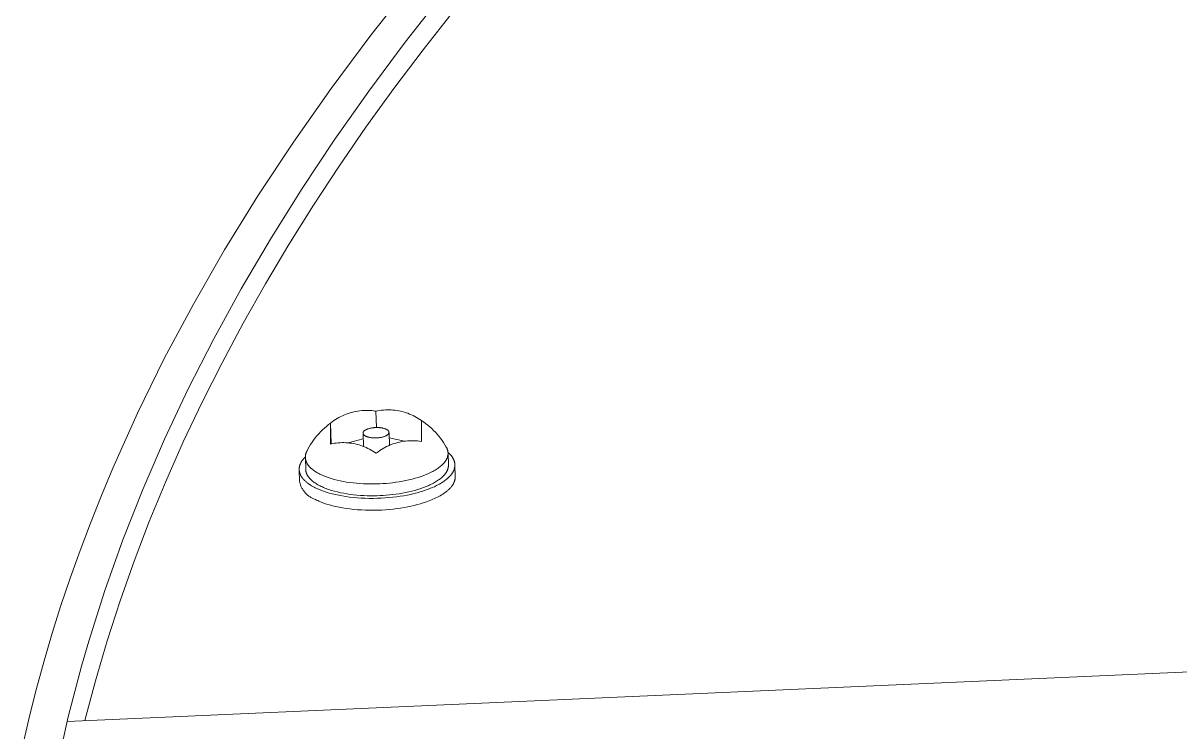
# Model space of a CAD drawing. Header units: millimetres. Extents: x 492 to 7139, y 278 to 5201.
# Drawn here: x 5929.8 to 6014, y 2879.7 to 2931.3 of the extents above; entities that cross this region are included whole.
import ezdxf

# ---------------------------------------------------------------- set-up
doc = ezdxf.new("R2010")
doc.units = ezdxf.units.MM
doc.layers.add('ZANO_R', color=7, linetype='Continuous', lineweight=0)

msp = doc.modelspace()

# ---------------------------------------------------------------- linework, layer by layer
at = {"layer": 'ZANO_R'}
for p, q in [((5955.083, 2930.401), (5958.129, 2934.256)), ((5957.584, 2929.887), (5960.363, 2933.427)), ((5961.085, 2932.15), (5958.883, 2929.343)), ((5952.189, 2926.523), (5955.083, 2930.401)), ((5954.933, 2926.329), (5957.584, 2929.887)), ((5958.883, 2929.343), (5956.763, 2926.526)), ((5949.448, 2922.625), (5952.189, 2926.523)), ((5956.763, 2926.526), (5954.725, 2923.699)), ((5952.412, 2922.754), (5954.933, 2926.329)), ((5954.725, 2923.699), (5952.769, 2920.863)), ((5946.861, 2918.708), (5949.448, 2922.625)), ((5950.022, 2919.162), (5952.412, 2922.754)), ((5952.769, 2920.863), (5950.897, 2918.018)), ((5947.764, 2915.555), (5950.022, 2919.162)), ((5944.431, 2914.774), (5946.861, 2918.708)), ((5950.897, 2918.018), (5949.108, 2915.164)), ((5945.639, 2911.935), (5947.764, 2915.555)), ((5942.159, 2910.823), (5944.431, 2914.774)), ((5949.108, 2915.164), (5947.403, 2912.304)), ((5947.403, 2912.304), (5945.782, 2909.436)), ((5943.647, 2908.302), (5945.639, 2911.935)), ((5940.045, 2906.859), (5942.159, 2910.823)), ((5945.782, 2909.436), (5944.246, 2906.562)), ((5941.791, 2904.657), (5943.647, 2908.302)), ((5938.091, 2902.881), (5940.045, 2906.859)), ((5944.246, 2906.562), (5942.795, 2903.683)), ((5940.07, 2901.003), (5941.791, 2904.657)), ((5942.795, 2903.683), (5941.429, 2900.798)), ((5953.561, 2902.91), (5953.701, 2902.949)), ((5953.701, 2902.949), (5953.843, 2902.984)), ((5953.843, 2902.984), (5953.986, 2903.014)), ((5953.986, 2903.014), (5954.13, 2903.039)), ((5954.13, 2903.039), (5954.274, 2903.059)), ((5954.274, 2903.059), (5954.42, 2903.074)), ((5954.42, 2903.074), (5954.565, 2903.084)), ((5954.565, 2903.084), (5954.711, 2903.089)), ((5954.711, 2903.089), (5954.857, 2903.089)), ((5954.857, 2903.089), (5955.003, 2903.084)), ((5955.003, 2903.084), (5955.148, 2903.074)), ((5955.148, 2903.074), (5955.293, 2903.06)), ((5955.293, 2903.06), (5955.37, 2903.047)), ((5955.37, 2903.047), (5955.445, 2903.032)), ((5955.445, 2903.032), (5955.582, 2903.06)), ((5955.481, 2901.846), (5955.445, 2903.032)), ((5955.582, 2903.06), (5955.719, 2903.084)), ((5955.719, 2903.084), (5955.857, 2903.103)), ((5955.857, 2903.103), (5955.995, 2903.117)), ((5955.995, 2903.117), (5956.134, 2903.126)), ((5956.134, 2903.126), (5956.273, 2903.131)), ((5956.273, 2903.131), (5956.412, 2903.132)), ((5956.412, 2903.132), (5956.551, 2903.127)), ((5956.551, 2903.127), (5956.69, 2903.118)), ((5956.69, 2903.118), (5956.828, 2903.104)), ((5956.828, 2903.104), (5956.966, 2903.086)), ((5956.966, 2903.086), (5957.103, 2903.063)), ((5957.103, 2903.063), (5957.24, 2903.035)), ((5957.24, 2903.035), (5957.375, 2903.003)), ((5957.375, 2903.003), (5957.509, 2902.966)), ((5957.509, 2902.966), (5957.642, 2902.925)), ((5936.298, 2898.892), (5938.091, 2902.881)), ((5951.989, 2902.056), (5952.144, 2902.175)), ((5952.144, 2902.175), (5952.261, 2902.263)), ((5952.152, 2900.646), (5952.144, 2902.175)), ((5952.19, 2900.656), (5952.145, 2902.17)), ((5952.261, 2902.263), (5952.38, 2902.348)), ((5952.38, 2902.348), (5952.502, 2902.428)), ((5952.502, 2902.428), (5952.626, 2902.503)), ((5952.626, 2902.503), (5952.754, 2902.575)), ((5952.754, 2902.575), (5952.883, 2902.642)), ((5952.883, 2902.642), (5953.015, 2902.705)), ((5953.015, 2902.705), (5953.149, 2902.763)), ((5953.149, 2902.763), (5953.284, 2902.817)), ((5953.284, 2902.817), (5953.422, 2902.866)), ((5953.422, 2902.866), (5953.561, 2902.91)), ((5957.642, 2902.925), (5957.774, 2902.879)), ((5957.774, 2902.879), (5957.903, 2902.829)), ((5957.903, 2902.829), (5958.031, 2902.774)), ((5958.031, 2902.774), (5958.157, 2902.716)), ((5958.157, 2902.716), (5958.282, 2902.653)), ((5958.282, 2902.653), (5958.403, 2902.585)), ((5958.403, 2902.585), (5958.523, 2902.514)), ((5958.523, 2902.514), (5958.64, 2902.439)), ((5958.64, 2902.439), (5958.755, 2902.36)), ((5958.755, 2902.36), (5958.912, 2902.252)), ((5958.755, 2902.36), (5958.764, 2900.831)), ((5958.912, 2902.252), (5959.067, 2902.139)), ((5959.067, 2902.139), (5959.217, 2902.02)), ((5951.154, 2901.241), (5951.282, 2901.388)), ((5951.282, 2901.388), (5951.414, 2901.531)), ((5951.414, 2901.531), (5951.551, 2901.67)), ((5951.551, 2901.67), (5951.693, 2901.803)), ((5951.693, 2901.803), (5951.839, 2901.932)), ((5951.839, 2901.932), (5951.989, 2902.056)), ((5954.51, 2901.446), (5954.511, 2901.451)), ((5954.51, 2901.442), (5954.51, 2901.446)), ((5954.51, 2901.438), (5954.51, 2901.442)), ((5954.511, 2901.434), (5954.51, 2901.438)), ((5954.511, 2901.459), (5954.512, 2901.464)), ((5954.511, 2901.455), (5954.511, 2901.459)), ((5954.511, 2901.451), (5954.511, 2901.455)), ((5954.511, 2901.43), (5954.511, 2901.434)), ((5954.511, 2901.425), (5954.511, 2901.43)), ((5954.54, 2900.457), (5954.511, 2901.425)), ((5954.512, 2901.421), (5954.511, 2901.425)), ((5954.512, 2901.464), (5954.513, 2901.468)), ((5954.512, 2901.417), (5954.512, 2901.421)), ((5954.513, 2901.413), (5954.512, 2901.417)), ((5954.513, 2901.468), (5954.514, 2901.472)), ((5954.514, 2901.409), (5954.513, 2901.413)), ((5954.514, 2901.472), (5954.515, 2901.477)), ((5954.515, 2901.404), (5954.514, 2901.409)), ((5954.515, 2901.477), (5954.516, 2901.481)), ((5954.516, 2901.4), (5954.515, 2901.404)), ((5954.516, 2901.481), (5954.517, 2901.486)), ((5954.517, 2901.396), (5954.516, 2901.4)), ((5954.517, 2901.486), (5954.518, 2901.49)), ((5954.519, 2901.392), (5954.517, 2901.396)), ((5954.518, 2901.49), (5954.52, 2901.495)), ((5954.52, 2901.387), (5954.519, 2901.392)), ((5954.52, 2901.495), (5954.521, 2901.499)), ((5954.522, 2901.383), (5954.52, 2901.387)), ((5954.521, 2901.499), (5954.523, 2901.504)), ((5954.523, 2901.379), (5954.522, 2901.383)), ((5954.523, 2901.504), (5954.525, 2901.508)), ((5954.525, 2901.375), (5954.523, 2901.379)), ((5954.525, 2901.508), (5954.527, 2901.513)), ((5954.527, 2901.37), (5954.525, 2901.375)), ((5954.527, 2901.513), (5954.529, 2901.517)), ((5954.53, 2901.366), (5954.527, 2901.37)), ((5954.529, 2901.517), (5954.532, 2901.522)), ((5954.532, 2901.362), (5954.53, 2901.366)), ((5954.532, 2901.522), (5954.534, 2901.526)), ((5954.534, 2901.357), (5954.532, 2901.362)), ((5954.534, 2901.526), (5954.537, 2901.531)), ((5954.537, 2901.353), (5954.534, 2901.357)), ((5954.537, 2901.531), (5954.539, 2901.535)), ((5954.539, 2901.349), (5954.537, 2901.353)), ((5954.539, 2901.535), (5954.542, 2901.54)), ((5954.542, 2901.345), (5954.539, 2901.349)), ((5954.542, 2901.54), (5954.545, 2901.544)), ((5954.545, 2901.34), (5954.542, 2901.345)), ((5954.545, 2901.544), (5954.549, 2901.549)), ((5954.548, 2901.336), (5954.545, 2901.34)), ((5954.552, 2901.332), (5954.548, 2901.336)), ((5954.549, 2901.549), (5954.552, 2901.553)), ((5954.552, 2901.553), (5954.555, 2901.558)), ((5954.555, 2901.327), (5954.552, 2901.332)), ((5954.555, 2901.558), (5954.559, 2901.562)), ((5954.559, 2901.323), (5954.555, 2901.327)), ((5954.559, 2901.562), (5954.563, 2901.567)), ((5954.562, 2901.319), (5954.559, 2901.323)), ((5954.566, 2901.315), (5954.562, 2901.319)), ((5954.563, 2901.567), (5954.567, 2901.572)), ((5954.57, 2901.31), (5954.566, 2901.315)), ((5954.567, 2901.572), (5954.571, 2901.576)), ((5954.574, 2901.306), (5954.57, 2901.31)), ((5954.571, 2901.576), (5954.575, 2901.581)), ((5954.579, 2901.302), (5954.574, 2901.306)), ((5954.575, 2901.581), (5954.579, 2901.585)), ((5954.579, 2901.585), (5954.588, 2901.594)), ((5954.583, 2901.298), (5954.579, 2901.302)), ((5954.592, 2901.289), (5954.583, 2901.298)), ((5954.588, 2901.594), (5954.598, 2901.603)), ((5954.602, 2901.281), (5954.592, 2901.289)), ((5954.598, 2901.603), (5954.609, 2901.612)), ((5954.612, 2901.273), (5954.602, 2901.281)), ((5954.609, 2901.612), (5954.62, 2901.621)), ((5954.623, 2901.265), (5954.612, 2901.273)), ((5954.62, 2901.621), (5954.631, 2901.63)), ((5954.635, 2901.257), (5954.623, 2901.265)), ((5954.631, 2901.63), (5954.643, 2901.638)), ((5954.647, 2901.249), (5954.635, 2901.257)), ((5954.643, 2901.638), (5954.656, 2901.647)), ((5954.66, 2901.241), (5954.647, 2901.249)), ((5954.656, 2901.647), (5954.669, 2901.656)), ((5954.669, 2901.656), (5954.683, 2901.664)), ((5954.683, 2901.664), (5954.697, 2901.672)), ((5954.697, 2901.672), (5954.712, 2901.68)), ((5954.712, 2901.68), (5954.727, 2901.688)), ((5954.727, 2901.688), (5954.743, 2901.696)), ((5954.743, 2901.696), (5954.759, 2901.704)), ((5954.759, 2901.704), (5954.776, 2901.712)), ((5954.776, 2901.712), (5954.793, 2901.719)), ((5954.793, 2901.719), (5954.829, 2901.733)), ((5954.829, 2901.733), (5954.866, 2901.747)), ((5954.866, 2901.747), (5954.905, 2901.76)), ((5954.905, 2901.76), (5954.945, 2901.772)), ((5954.945, 2901.772), (5954.986, 2901.783)), ((5954.986, 2901.783), (5955.028, 2901.793)), ((5955.028, 2901.793), (5955.07, 2901.802)), ((5955.07, 2901.802), (5955.113, 2901.811)), ((5955.113, 2901.811), (5955.157, 2901.818)), ((5955.157, 2901.818), (5955.2, 2901.824)), ((5955.2, 2901.824), (5955.244, 2901.83)), ((5955.244, 2901.83), (5955.287, 2901.835)), ((5955.287, 2901.835), (5955.33, 2901.839)), ((5955.33, 2901.839), (5955.373, 2901.842)), ((5955.373, 2901.842), (5955.415, 2901.844)), ((5955.415, 2901.844), (5955.457, 2901.845)), ((5955.457, 2901.845), (5955.5, 2901.846)), ((5955.5, 2901.846), (5955.543, 2901.846)), ((5955.543, 2901.846), (5955.587, 2901.845)), ((5955.587, 2901.845), (5955.631, 2901.844)), ((5955.631, 2901.844), (5955.676, 2901.841)), ((5955.676, 2901.841), (5955.72, 2901.837)), ((5955.72, 2901.837), (5955.765, 2901.833)), ((5955.765, 2901.833), (5955.809, 2901.827)), ((5955.809, 2901.827), (5955.853, 2901.821)), ((5955.853, 2901.821), (5955.895, 2901.814)), ((5955.895, 2901.814), (5955.938, 2901.805)), ((5955.938, 2901.805), (5955.979, 2901.796)), ((5955.979, 2901.796), (5956.018, 2901.786)), ((5956.018, 2901.786), (5956.057, 2901.775)), ((5956.057, 2901.775), (5956.094, 2901.763)), ((5956.094, 2901.763), (5956.111, 2901.757)), ((5956.111, 2901.757), (5956.129, 2901.75)), ((5956.129, 2901.75), (5956.146, 2901.744)), ((5956.146, 2901.744), (5956.162, 2901.737)), ((5956.162, 2901.737), (5956.178, 2901.73)), ((5956.182, 2901.245), (5956.167, 2901.238)), ((5956.178, 2901.73), (5956.193, 2901.723)), ((5956.198, 2901.253), (5956.182, 2901.245)), ((5956.193, 2901.723), (5956.208, 2901.716)), ((5956.213, 2901.262), (5956.198, 2901.253)), ((5956.208, 2901.716), (5956.223, 2901.708)), ((5956.227, 2901.27), (5956.213, 2901.262)), ((5956.223, 2901.708), (5956.236, 2901.701)), ((5956.241, 2901.278), (5956.227, 2901.27)), ((5956.236, 2901.701), (5956.25, 2901.693)), ((5956.254, 2901.287), (5956.241, 2901.278)), ((5956.25, 2901.693), (5956.262, 2901.685)), ((5956.266, 2901.295), (5956.254, 2901.287)), ((5956.262, 2901.685), (5956.274, 2901.677)), ((5956.279, 2901.304), (5956.266, 2901.295)), ((5956.274, 2901.677), (5956.286, 2901.669)), ((5956.29, 2901.313), (5956.279, 2901.304)), ((5956.286, 2901.669), (5956.297, 2901.661)), ((5956.301, 2901.322), (5956.29, 2901.313)), ((5956.297, 2901.661), (5956.307, 2901.653)), ((5956.311, 2901.331), (5956.301, 2901.322)), ((5956.307, 2901.653), (5956.317, 2901.644)), ((5956.321, 2901.34), (5956.311, 2901.331)), ((5956.317, 2901.644), (5956.327, 2901.636)), ((5956.33, 2901.349), (5956.321, 2901.34)), ((5956.327, 2901.636), (5956.331, 2901.632)), ((5956.335, 2901.353), (5956.33, 2901.349)), ((5956.331, 2901.632), (5956.335, 2901.628)), ((5956.335, 2901.628), (5956.339, 2901.623)), ((5956.339, 2901.358), (5956.335, 2901.353)), ((5956.339, 2901.623), (5956.343, 2901.619)), ((5956.343, 2901.362), (5956.339, 2901.358)), ((5956.343, 2901.619), (5956.347, 2901.615)), ((5956.347, 2901.367), (5956.343, 2901.362)), ((5956.347, 2901.615), (5956.351, 2901.611)), ((5956.351, 2901.371), (5956.347, 2901.367)), ((5956.351, 2901.611), (5956.354, 2901.606)), ((5956.354, 2901.376), (5956.351, 2901.371)), ((5956.354, 2901.606), (5956.358, 2901.602)), ((5956.358, 2901.381), (5956.354, 2901.376)), ((5956.358, 2901.602), (5956.361, 2901.598)), ((5956.361, 2901.385), (5956.358, 2901.381)), ((5956.361, 2901.598), (5956.364, 2901.594)), ((5956.364, 2901.39), (5956.361, 2901.385)), ((5956.364, 2901.594), (5956.367, 2901.589)), ((5956.367, 2901.394), (5956.364, 2901.39)), ((5956.367, 2901.589), (5956.37, 2901.585)), ((5956.37, 2901.399), (5956.367, 2901.394)), ((5956.37, 2901.585), (5956.373, 2901.581)), ((5956.373, 2901.403), (5956.37, 2901.399)), ((5956.373, 2901.581), (5956.375, 2901.577)), ((5956.376, 2901.408), (5956.373, 2901.403)), ((5956.375, 2901.577), (5956.378, 2901.572)), ((5956.378, 2901.412), (5956.376, 2901.408)), ((5956.378, 2901.572), (5956.38, 2901.568)), ((5956.38, 2901.417), (5956.378, 2901.412)), ((5956.38, 2901.568), (5956.382, 2901.564)), ((5956.383, 2901.421), (5956.38, 2901.417)), ((5956.382, 2901.564), (5956.384, 2901.559)), ((5956.385, 2901.426), (5956.383, 2901.421)), ((5956.384, 2901.559), (5956.386, 2901.555)), ((5956.386, 2901.43), (5956.385, 2901.426)), ((5956.386, 2901.555), (5956.388, 2901.551)), ((5956.388, 2901.435), (5956.386, 2901.43)), ((5956.388, 2901.551), (5956.389, 2901.547)), ((5956.39, 2901.439), (5956.388, 2901.435)), ((5956.389, 2901.547), (5956.391, 2901.542)), ((5956.391, 2901.444), (5956.39, 2901.439)), ((5956.391, 2901.542), (5956.392, 2901.538)), ((5956.393, 2901.448), (5956.391, 2901.444)), ((5956.392, 2901.538), (5956.393, 2901.534)), ((5956.393, 2901.534), (5956.395, 2901.53)), ((5956.394, 2901.453), (5956.393, 2901.448)), ((5956.395, 2901.457), (5956.394, 2901.453)), ((5956.395, 2901.53), (5956.396, 2901.525)), ((5956.396, 2901.461), (5956.395, 2901.457)), ((5956.396, 2901.525), (5956.396, 2901.521)), ((5956.396, 2901.521), (5956.397, 2901.517)), ((5956.397, 2901.466), (5956.396, 2901.461)), ((5956.397, 2901.517), (5956.398, 2901.513)), ((5956.398, 2901.47), (5956.397, 2901.466)), ((5956.398, 2901.513), (5956.398, 2901.509)), ((5956.398, 2901.509), (5956.399, 2901.504)), ((5956.399, 2901.479), (5956.398, 2901.475)), ((5956.398, 2901.475), (5956.398, 2901.47)), ((5956.399, 2901.504), (5956.399, 2901.5)), ((5956.399, 2901.5), (5956.399, 2901.496)), ((5956.399, 2901.496), (5956.399, 2901.492)), ((5956.399, 2901.492), (5956.399, 2901.487)), ((5956.399, 2901.487), (5956.399, 2901.483)), ((5956.399, 2901.483), (5956.399, 2901.479)), ((5956.4, 2901.475), (5956.428, 2900.536)), ((5959.217, 2902.02), (5959.363, 2901.897)), ((5959.363, 2901.897), (5959.505, 2901.769)), ((5959.505, 2901.769), (5959.643, 2901.636)), ((5959.643, 2901.636), (5959.776, 2901.499)), ((5959.776, 2901.499), (5959.904, 2901.357)), ((5959.904, 2901.357), (5960.028, 2901.211)), ((5938.486, 2897.34), (5940.07, 2901.003)), ((5941.429, 2900.798), (5940.148, 2897.909)), ((5950.5, 2900.273), (5950.595, 2900.444)), ((5950.595, 2900.444), (5950.696, 2900.61)), ((5950.696, 2900.61), (5950.803, 2900.774)), ((5950.803, 2900.774), (5950.914, 2900.933)), ((5950.914, 2900.933), (5951.032, 2901.089)), ((5951.032, 2901.089), (5951.154, 2901.241)), ((5952.288, 2900.674), (5952.152, 2900.646)), ((5952.426, 2900.697), (5952.288, 2900.674)), ((5952.563, 2900.716), (5952.426, 2900.697)), ((5952.702, 2900.731), (5952.563, 2900.716)), ((5952.841, 2900.74), (5952.702, 2900.731)), ((5952.98, 2900.745), (5952.841, 2900.74)), ((5953.119, 2900.745), (5952.98, 2900.745)), ((5953.258, 2900.741), (5953.119, 2900.745)), ((5953.397, 2900.732), (5953.258, 2900.741)), ((5953.535, 2900.718), (5953.397, 2900.732)), ((5953.438, 2900.735), (5954.523, 2901.017)), ((5953.673, 2900.699), (5953.535, 2900.718)), ((5953.811, 2900.676), (5953.673, 2900.699)), ((5953.947, 2900.649), (5953.811, 2900.676)), ((5954.082, 2900.616), (5953.947, 2900.649)), ((5954.217, 2900.58), (5954.082, 2900.616)), ((5954.349, 2900.538), (5954.217, 2900.58)), ((5954.481, 2900.492), (5954.349, 2900.538)), ((5954.611, 2900.442), (5954.481, 2900.492)), ((5954.739, 2900.388), (5954.611, 2900.442)), ((5954.673, 2901.233), (5954.66, 2901.241)), ((5954.687, 2901.226), (5954.673, 2901.233)), ((5954.701, 2901.218), (5954.687, 2901.226)), ((5954.716, 2901.211), (5954.701, 2901.218)), ((5954.732, 2901.204), (5954.716, 2901.211)), ((5954.747, 2901.197), (5954.732, 2901.204)), ((5954.764, 2901.19), (5954.747, 2901.197)), ((5954.781, 2901.184), (5954.764, 2901.19)), ((5954.798, 2901.177), (5954.781, 2901.184)), ((5954.816, 2901.171), (5954.798, 2901.177)), ((5954.853, 2901.159), (5954.816, 2901.171)), ((5954.891, 2901.148), (5954.853, 2901.159)), ((5954.931, 2901.138), (5954.891, 2901.148)), ((5954.972, 2901.129), (5954.931, 2901.138)), ((5955.014, 2901.12), (5954.972, 2901.129)), ((5955.057, 2901.113), (5955.014, 2901.12)), ((5955.101, 2901.107), (5955.057, 2901.113)), ((5955.145, 2901.101), (5955.101, 2901.107)), ((5955.189, 2901.097), (5955.145, 2901.101)), ((5955.234, 2901.093), (5955.189, 2901.097)), ((5955.278, 2901.09), (5955.234, 2901.093)), ((5955.322, 2901.089), (5955.278, 2901.09)), ((5955.366, 2901.088), (5955.322, 2901.089)), ((5955.41, 2901.088), (5955.366, 2901.088)), ((5955.453, 2901.088), (5955.41, 2901.088)), ((5955.495, 2901.09), (5955.453, 2901.088)), ((5955.537, 2901.092), (5955.495, 2901.09)), ((5955.579, 2901.095), (5955.537, 2901.092)), ((5955.622, 2901.099), (5955.579, 2901.095)), ((5955.666, 2901.104), (5955.622, 2901.099)), ((5955.709, 2901.109), (5955.666, 2901.104)), ((5955.753, 2901.116), (5955.709, 2901.109)), ((5955.796, 2901.123), (5955.753, 2901.116)), ((5955.839, 2901.132), (5955.796, 2901.123)), ((5955.882, 2901.141), (5955.839, 2901.132)), ((5955.924, 2901.151), (5955.882, 2901.141)), ((5955.965, 2901.162), (5955.924, 2901.151)), ((5956.005, 2901.174), (5955.965, 2901.162)), ((5956.043, 2901.187), (5956.005, 2901.174)), ((5956.081, 2901.2), (5956.043, 2901.187)), ((5956.116, 2901.215), (5956.081, 2901.2)), ((5956.227, 2900.455), (5956.099, 2900.389)), ((5956.134, 2901.222), (5956.116, 2901.215)), ((5956.15, 2901.23), (5956.134, 2901.222)), ((5956.167, 2901.238), (5956.15, 2901.23)), ((5956.358, 2900.518), (5956.227, 2900.455)), ((5956.491, 2900.575), (5956.358, 2900.518)), ((5956.411, 2901.085), (5957.526, 2900.858)), ((5956.626, 2900.628), (5956.491, 2900.575)), ((5956.762, 2900.676), (5956.626, 2900.628)), ((5956.901, 2900.719), (5956.762, 2900.676)), ((5957.04, 2900.758), (5956.901, 2900.719)), ((5957.181, 2900.791), (5957.04, 2900.758)), ((5957.323, 2900.82), (5957.181, 2900.791)), ((5957.466, 2900.844), (5957.323, 2900.82)), ((5957.609, 2900.862), (5957.466, 2900.844)), ((5957.754, 2900.876), (5957.609, 2900.862)), ((5957.898, 2900.885), (5957.754, 2900.876)), ((5958.043, 2900.888), (5957.898, 2900.885)), ((5958.188, 2900.887), (5958.043, 2900.888)), ((5958.332, 2900.88), (5958.188, 2900.887)), ((5958.477, 2900.869), (5958.332, 2900.88)), ((5958.62, 2900.852), (5958.477, 2900.869)), ((5958.764, 2900.831), (5958.62, 2900.852)), ((5960.028, 2901.211), (5960.147, 2901.061)), ((5960.147, 2901.061), (5960.261, 2900.907)), ((5960.261, 2900.907), (5960.369, 2900.75)), ((5960.369, 2900.75), (5960.472, 2900.589)), ((5960.472, 2900.589), (5960.57, 2900.424)), ((5960.57, 2900.424), (5960.582, 2900.403)), ((5960.582, 2900.403), (5960.593, 2900.382)), ((5950.175, 2899.564), (5950.145, 2899.527)), ((5950.206, 2899.6), (5950.175, 2899.564)), ((5950.239, 2899.636), (5950.206, 2899.6)), ((5950.274, 2899.672), (5950.239, 2899.636)), ((5950.31, 2899.708), (5950.274, 2899.672)), ((5950.31, 2899.712), (5950.311, 2899.728)), ((5950.31, 2899.696), (5950.31, 2899.712)), ((5950.31, 2899.68), (5950.31, 2899.696)), ((5950.31, 2899.664), (5950.31, 2899.68)), ((5950.311, 2899.648), (5950.31, 2899.664)), ((5950.311, 2899.728), (5950.312, 2899.745)), ((5950.311, 2899.632), (5950.311, 2899.648)), ((5950.313, 2899.616), (5950.311, 2899.632)), ((5950.312, 2899.745), (5950.313, 2899.761)), ((5950.335, 2898.8), (5950.312, 2899.6)), ((5950.313, 2899.761), (5950.314, 2899.777)), ((5950.314, 2899.6), (5950.313, 2899.616)), ((5950.314, 2899.777), (5950.316, 2899.793)), ((5950.317, 2899.577), (5950.314, 2899.6)), ((5950.316, 2899.793), (5950.318, 2899.809)), ((5950.32, 2899.554), (5950.317, 2899.577)), ((5950.318, 2899.809), (5950.321, 2899.825)), ((5950.321, 2899.825), (5950.323, 2899.841)), ((5950.323, 2899.841), (5950.326, 2899.857)), ((5950.326, 2899.857), (5950.33, 2899.873)), ((5950.33, 2899.873), (5950.333, 2899.889)), ((5950.333, 2899.889), (5950.337, 2899.905)), ((5950.337, 2899.905), (5950.341, 2899.92)), ((5950.341, 2899.92), (5950.345, 2899.936)), ((5950.345, 2899.936), (5950.35, 2899.952)), ((5950.35, 2899.952), (5950.355, 2899.967)), ((5950.355, 2899.967), (5950.36, 2899.982)), ((5950.36, 2899.982), (5950.366, 2899.998)), ((5950.366, 2899.998), (5950.371, 2900.013)), ((5950.371, 2900.013), (5950.377, 2900.028)), ((5950.377, 2900.028), (5950.384, 2900.042)), ((5950.384, 2900.042), (5950.39, 2900.057)), ((5950.39, 2900.057), (5950.397, 2900.072)), ((5950.397, 2900.072), (5950.404, 2900.086)), ((5950.404, 2900.086), (5950.411, 2900.1)), ((5950.411, 2900.1), (5950.5, 2900.273)), ((5954.865, 2900.329), (5954.739, 2900.388)), ((5954.989, 2900.266), (5954.865, 2900.329)), ((5955.111, 2900.199), (5954.989, 2900.266)), ((5955.23, 2900.128), (5955.111, 2900.199)), ((5955.348, 2900.053), (5955.23, 2900.128)), ((5955.462, 2899.973), (5955.348, 2900.053)), ((5955.61, 2900.079), (5955.462, 2899.973)), ((5955.728, 2900.163), (5955.61, 2900.079)), ((5955.849, 2900.242), (5955.728, 2900.163)), ((5955.973, 2900.318), (5955.849, 2900.242)), ((5956.099, 2900.389), (5955.973, 2900.318)), ((5960.593, 2900.382), (5960.604, 2900.36)), ((5960.606, 2899.578), (5960.594, 2899.553)), ((5960.604, 2900.36), (5960.615, 2900.338)), ((5960.617, 2899.603), (5960.606, 2899.578)), ((5960.615, 2900.338), (5960.624, 2900.316)), ((5960.628, 2899.628), (5960.617, 2899.603)), ((5960.624, 2900.316), (5960.634, 2900.293)), ((5960.637, 2899.652), (5960.628, 2899.628)), ((5960.634, 2900.293), (5960.642, 2900.271)), ((5960.646, 2899.677), (5960.637, 2899.652)), ((5960.642, 2900.271), (5960.65, 2900.248)), ((5960.655, 2899.701), (5960.646, 2899.677)), ((5960.65, 2900.248), (5960.658, 2900.224)), ((5960.662, 2899.726), (5960.655, 2899.701)), ((5960.658, 2900.224), (5960.665, 2900.201)), ((5960.669, 2899.75), (5960.662, 2899.726)), ((5960.665, 2900.201), (5960.671, 2900.177)), ((5960.675, 2899.775), (5960.669, 2899.75)), ((5960.671, 2900.177), (5960.676, 2900.154)), ((5960.68, 2899.799), (5960.675, 2899.775)), ((5960.676, 2900.154), (5960.681, 2900.13)), ((5960.685, 2899.823), (5960.68, 2899.799)), ((5960.681, 2900.13), (5960.686, 2900.106)), ((5960.688, 2899.847), (5960.685, 2899.823)), ((5960.686, 2900.106), (5960.689, 2900.082)), ((5960.692, 2899.871), (5960.688, 2899.847)), ((5960.689, 2900.082), (5960.693, 2900.058)), ((5960.694, 2899.895), (5960.692, 2899.871)), ((5960.693, 2900.058), (5960.695, 2900.035)), ((5960.694, 2900.039), (5960.741, 2899.998)), ((5960.696, 2899.918), (5960.694, 2899.895)), ((5960.695, 2900.035), (5960.696, 2900.012)), ((5960.696, 2900.012), (5960.697, 2899.989)), ((5960.697, 2899.942), (5960.696, 2899.918)), ((5960.697, 2899.989), (5960.697, 2899.965)), ((5960.697, 2899.965), (5960.697, 2899.942)), ((5960.698, 2899.965), (5960.722, 2899.131)), ((5960.741, 2899.998), (5960.786, 2899.956)), ((5960.786, 2899.956), (5960.828, 2899.913)), ((5960.828, 2899.913), (5960.869, 2899.869)), ((5960.869, 2899.869), (5960.908, 2899.825)), ((5960.908, 2899.825), (5960.926, 2899.803)), ((5960.926, 2899.803), (5960.944, 2899.781)), ((5960.944, 2899.781), (5960.961, 2899.758)), ((5960.961, 2899.758), (5960.978, 2899.736)), ((5960.978, 2899.736), (5960.994, 2899.713)), ((5960.994, 2899.713), (5961.01, 2899.69)), ((5961.01, 2899.69), (5961.025, 2899.667)), ((5961.025, 2899.667), (5961.039, 2899.644)), ((5961.039, 2899.644), (5961.053, 2899.62)), ((5961.053, 2899.62), (5961.066, 2899.597)), ((5961.066, 2899.597), (5961.079, 2899.573)), ((5961.079, 2899.573), (5961.091, 2899.55)), ((5935.462, 2896.894), (5936.298, 2898.892)), ((5949.864, 2898.865), (5949.863, 2898.846)), ((5949.863, 2898.846), (5949.863, 2898.828)), ((5949.863, 2898.828), (5949.863, 2898.809)), ((5949.863, 2898.809), (5949.863, 2898.79)), ((5949.863, 2898.79), (5949.864, 2898.771)), ((5949.866, 2898.884), (5949.864, 2898.865)), ((5949.864, 2898.771), (5949.865, 2898.752)), ((5949.889, 2897.922), (5949.864, 2898.754)), ((5949.865, 2898.752), (5949.866, 2898.733)), ((5949.867, 2898.903), (5949.866, 2898.884)), ((5949.866, 2898.733), (5949.868, 2898.714)), ((5949.87, 2898.923), (5949.867, 2898.903)), ((5949.872, 2898.942), (5949.87, 2898.923)), ((5949.875, 2898.961), (5949.872, 2898.942)), ((5949.878, 2898.98), (5949.875, 2898.961)), ((5949.882, 2898.999), (5949.878, 2898.98)), ((5949.886, 2899.018), (5949.882, 2898.999)), ((5949.891, 2899.037), (5949.886, 2899.018)), ((5949.895, 2899.056), (5949.891, 2899.037)), ((5949.901, 2899.075), (5949.895, 2899.056)), ((5949.906, 2899.094), (5949.901, 2899.075)), ((5949.912, 2899.113), (5949.906, 2899.094)), ((5949.919, 2899.132), (5949.912, 2899.113)), ((5949.926, 2899.151), (5949.919, 2899.132)), ((5949.933, 2899.17), (5949.926, 2899.151)), ((5949.941, 2899.189), (5949.933, 2899.17)), ((5949.949, 2899.208), (5949.941, 2899.189)), ((5949.957, 2899.227), (5949.949, 2899.208)), ((5949.975, 2899.265), (5949.957, 2899.227)), ((5949.995, 2899.303), (5949.975, 2899.265)), ((5950.016, 2899.341), (5949.995, 2899.303)), ((5950.039, 2899.378), (5950.016, 2899.341)), ((5950.063, 2899.416), (5950.039, 2899.378)), ((5950.089, 2899.453), (5950.063, 2899.416)), ((5950.116, 2899.49), (5950.089, 2899.453)), ((5950.145, 2899.527), (5950.116, 2899.49)), ((5950.324, 2899.531), (5950.32, 2899.554)), ((5950.329, 2899.508), (5950.324, 2899.531)), ((5950.334, 2899.485), (5950.329, 2899.508)), ((5950.34, 2899.461), (5950.334, 2899.485)), ((5950.335, 2898.8), (5950.336, 2898.784)), ((5950.336, 2898.784), (5950.337, 2898.768)), ((5950.337, 2898.768), (5950.338, 2898.753)), ((5950.338, 2898.753), (5950.34, 2898.737)), ((5950.347, 2899.438), (5950.34, 2899.461)), ((5950.34, 2898.737), (5950.342, 2898.714)), ((5950.355, 2899.415), (5950.347, 2899.438)), ((5950.363, 2899.391), (5950.355, 2899.415)), ((5950.372, 2899.368), (5950.363, 2899.391)), ((5950.381, 2899.344), (5950.372, 2899.368)), ((5950.392, 2899.321), (5950.381, 2899.344)), ((5950.403, 2899.297), (5950.392, 2899.321)), ((5950.414, 2899.274), (5950.403, 2899.297)), ((5950.427, 2899.25), (5950.414, 2899.274)), ((5950.44, 2899.226), (5950.427, 2899.25)), ((5950.454, 2899.203), (5950.44, 2899.226)), ((5950.469, 2899.179), (5950.454, 2899.203)), ((5950.485, 2899.156), (5950.469, 2899.179)), ((5950.501, 2899.132), (5950.485, 2899.156)), ((5950.518, 2899.109), (5950.501, 2899.132)), ((5950.536, 2899.085), (5950.518, 2899.109)), ((5950.555, 2899.062), (5950.536, 2899.085)), ((5950.574, 2899.038), (5950.555, 2899.062)), ((5950.595, 2899.015), (5950.574, 2899.038)), ((5950.616, 2898.991), (5950.595, 2899.015)), ((5950.638, 2898.968), (5950.616, 2898.991)), ((5950.66, 2898.945), (5950.638, 2898.968)), ((5950.684, 2898.922), (5950.66, 2898.945)), ((5950.708, 2898.899), (5950.684, 2898.922)), ((5950.733, 2898.876), (5950.708, 2898.899)), ((5950.759, 2898.853), (5950.733, 2898.876)), ((5950.813, 2898.807), (5950.759, 2898.853)), ((5950.87, 2898.762), (5950.813, 2898.807)), ((5950.931, 2898.717), (5950.87, 2898.762)), ((5950.994, 2898.673), (5950.931, 2898.717)), ((5959.75, 2898.745), (5959.672, 2898.699)), ((5959.826, 2898.791), (5959.75, 2898.745)), ((5959.898, 2898.838), (5959.826, 2898.791)), ((5959.968, 2898.886), (5959.898, 2898.838)), ((5960.034, 2898.934), (5959.968, 2898.886)), ((5960.098, 2898.982), (5960.034, 2898.934)), ((5960.158, 2899.031), (5960.098, 2898.982)), ((5960.215, 2899.08), (5960.158, 2899.031)), ((5960.268, 2899.129), (5960.215, 2899.08)), ((5960.319, 2899.179), (5960.268, 2899.129)), ((5960.343, 2899.204), (5960.319, 2899.179)), ((5960.366, 2899.229), (5960.343, 2899.204)), ((5960.388, 2899.254), (5960.366, 2899.229)), ((5960.41, 2899.279), (5960.388, 2899.254)), ((5960.431, 2899.304), (5960.41, 2899.279)), ((5960.451, 2899.329), (5960.431, 2899.304)), ((5960.47, 2899.354), (5960.451, 2899.329)), ((5960.488, 2899.379), (5960.47, 2899.354)), ((5960.506, 2899.404), (5960.488, 2899.379)), ((5960.522, 2899.429), (5960.506, 2899.404)), ((5960.538, 2899.454), (5960.522, 2899.429)), ((5960.553, 2899.479), (5960.538, 2899.454)), ((5960.568, 2899.503), (5960.553, 2899.479)), ((5960.581, 2899.528), (5960.568, 2899.503)), ((5960.594, 2899.553), (5960.581, 2899.528)), ((5960.627, 2898.706), (5960.638, 2898.73)), ((5960.638, 2898.73), (5960.649, 2898.754)), ((5960.649, 2898.754), (5960.659, 2898.778)), ((5960.659, 2898.778), (5960.668, 2898.802)), ((5960.668, 2898.802), (5960.676, 2898.826)), ((5960.676, 2898.826), (5960.684, 2898.85)), ((5960.684, 2898.85), (5960.691, 2898.874)), ((5960.691, 2898.874), (5960.697, 2898.898)), ((5960.697, 2898.898), (5960.702, 2898.922)), ((5960.702, 2898.922), (5960.707, 2898.945)), ((5960.707, 2898.945), (5960.712, 2898.969)), ((5960.712, 2898.969), (5960.715, 2898.992)), ((5960.715, 2898.992), (5960.718, 2899.016)), ((5960.718, 2899.016), (5960.72, 2899.039)), ((5960.72, 2899.039), (5960.722, 2899.062)), ((5960.723, 2899.108), (5960.722, 2899.131)), ((5960.722, 2899.062), (5960.723, 2899.085)), ((5960.723, 2899.085), (5960.723, 2899.108)), ((5961.091, 2899.55), (5961.102, 2899.526)), ((5961.112, 2898.729), (5961.101, 2898.704)), ((5961.102, 2899.526), (5961.113, 2899.502)), ((5961.122, 2898.754), (5961.112, 2898.729)), ((5961.113, 2899.502), (5961.123, 2899.478)), ((5961.132, 2898.78), (5961.122, 2898.754)), ((5961.123, 2899.478), (5961.132, 2899.454)), ((5961.132, 2899.454), (5961.141, 2899.43)), ((5961.141, 2898.805), (5961.132, 2898.78)), ((5961.141, 2899.43), (5961.149, 2899.405)), ((5961.149, 2898.83), (5961.141, 2898.805)), ((5961.149, 2899.405), (5961.157, 2899.381)), ((5961.157, 2898.856), (5961.149, 2898.83)), ((5961.157, 2899.381), (5961.164, 2899.357)), ((5961.164, 2898.881), (5961.157, 2898.856)), ((5961.164, 2899.357), (5961.17, 2899.332)), ((5961.17, 2898.906), (5961.164, 2898.881)), ((5961.17, 2899.332), (5961.175, 2899.307)), ((5961.176, 2898.931), (5961.17, 2898.906)), ((5961.175, 2899.307), (5961.18, 2899.283)), ((5961.181, 2898.957), (5961.176, 2898.931)), ((5961.18, 2899.283), (5961.184, 2899.258)), ((5961.185, 2898.982), (5961.181, 2898.957)), ((5961.184, 2899.258), (5961.188, 2899.233)), ((5961.188, 2899.007), (5961.185, 2898.982)), ((5961.188, 2899.233), (5961.191, 2899.208)), ((5961.191, 2899.032), (5961.188, 2899.007)), ((5961.191, 2899.208), (5961.193, 2899.183)), ((5961.193, 2899.058), (5961.191, 2899.032)), ((5961.193, 2899.183), (5961.194, 2899.158)), ((5961.194, 2899.083), (5961.193, 2899.058)), ((5961.194, 2899.158), (5961.195, 2899.133)), ((5961.195, 2899.108), (5961.194, 2899.083)), ((5961.195, 2899.133), (5961.195, 2899.108)), ((5961.195, 2899.119), (5961.22, 2898.283)), ((5940.148, 2897.909), (5938.954, 2895.016)), ((5949.868, 2898.714), (5949.87, 2898.695)), ((5949.87, 2898.695), (5949.873, 2898.677)), ((5949.873, 2898.677), (5949.876, 2898.658)), ((5949.876, 2898.658), (5949.879, 2898.639)), ((5949.879, 2898.639), (5949.883, 2898.621)), ((5949.883, 2898.621), (5949.887, 2898.602)), ((5949.887, 2898.602), (5949.892, 2898.584)), ((5949.889, 2897.922), (5949.901, 2897.864)), ((5949.892, 2898.584), (5949.897, 2898.565)), ((5949.897, 2898.565), (5949.902, 2898.547)), ((5949.902, 2898.547), (5949.908, 2898.528)), ((5949.908, 2898.528), (5949.914, 2898.51)), ((5949.914, 2898.51), (5949.92, 2898.492)), ((5949.92, 2898.492), (5949.927, 2898.473)), ((5949.927, 2898.473), (5949.934, 2898.455)), ((5949.934, 2898.455), (5949.941, 2898.437)), ((5949.941, 2898.437), (5949.949, 2898.419)), ((5949.949, 2898.419), (5949.957, 2898.401)), ((5949.957, 2898.401), (5949.966, 2898.383)), ((5949.966, 2898.383), (5949.975, 2898.365)), ((5949.975, 2898.365), (5949.994, 2898.329)), ((5949.994, 2898.329), (5950.014, 2898.294)), ((5950.014, 2898.294), (5950.036, 2898.259)), ((5950.036, 2898.259), (5950.059, 2898.224)), ((5950.059, 2898.224), (5950.083, 2898.19)), ((5950.083, 2898.19), (5950.109, 2898.156)), ((5950.109, 2898.156), (5950.136, 2898.122)), ((5950.136, 2898.122), (5950.164, 2898.089)), ((5950.164, 2898.089), (5950.194, 2898.056)), ((5950.194, 2898.056), (5950.225, 2898.023)), ((5950.225, 2898.023), (5950.256, 2897.991)), ((5950.256, 2897.991), (5950.289, 2897.959)), ((5950.289, 2897.959), (5950.324, 2897.927)), ((5950.324, 2897.927), (5950.359, 2897.896)), ((5950.342, 2898.714), (5950.346, 2898.691)), ((5950.346, 2898.691), (5950.35, 2898.668)), ((5950.35, 2898.668), (5950.355, 2898.645)), ((5950.355, 2898.645), (5950.36, 2898.622)), ((5950.359, 2897.896), (5950.395, 2897.865)), ((5950.36, 2898.622), (5950.366, 2898.598)), ((5950.366, 2898.598), (5950.373, 2898.575)), ((5950.373, 2898.575), (5950.38, 2898.552)), ((5950.38, 2898.552), (5950.388, 2898.528)), ((5950.388, 2898.528), (5950.397, 2898.505)), ((5950.397, 2898.505), (5950.407, 2898.481)), ((5950.407, 2898.481), (5950.417, 2898.458)), ((5950.417, 2898.458), (5950.428, 2898.434)), ((5950.428, 2898.434), (5950.44, 2898.411)), ((5950.44, 2898.411), (5950.453, 2898.387)), ((5950.453, 2898.387), (5950.466, 2898.363)), ((5950.466, 2898.363), (5950.48, 2898.34)), ((5950.48, 2898.34), (5950.495, 2898.316)), ((5950.495, 2898.316), (5950.511, 2898.293)), ((5950.511, 2898.293), (5950.527, 2898.269)), ((5950.527, 2898.269), (5950.544, 2898.246)), ((5950.544, 2898.246), (5950.562, 2898.222)), ((5950.562, 2898.222), (5950.581, 2898.199)), ((5950.581, 2898.199), (5950.6, 2898.175)), ((5950.6, 2898.175), (5950.62, 2898.152)), ((5950.62, 2898.152), (5950.642, 2898.128)), ((5950.642, 2898.128), (5950.663, 2898.105)), ((5950.663, 2898.105), (5950.686, 2898.082)), ((5950.686, 2898.082), (5950.709, 2898.059)), ((5950.709, 2898.059), (5950.734, 2898.036)), ((5950.734, 2898.036), (5950.759, 2898.012)), ((5950.759, 2898.012), (5950.785, 2897.99)), ((5950.785, 2897.99), (5950.839, 2897.944)), ((5950.839, 2897.944), (5950.896, 2897.899)), ((5950.896, 2897.899), (5950.956, 2897.854)), ((5951.061, 2898.629), (5950.994, 2898.673)), ((5951.131, 2898.586), (5951.061, 2898.629)), ((5951.204, 2898.544), (5951.131, 2898.586)), ((5951.28, 2898.502), (5951.204, 2898.544)), ((5951.359, 2898.461), (5951.28, 2898.502)), ((5951.44, 2898.421), (5951.359, 2898.461)), ((5951.525, 2898.382), (5951.44, 2898.421)), ((5951.613, 2898.344), (5951.525, 2898.382)), ((5951.703, 2898.306), (5951.613, 2898.344)), ((5951.796, 2898.27), (5951.703, 2898.306)), ((5951.891, 2898.235), (5951.796, 2898.27)), ((5951.989, 2898.2), (5951.891, 2898.235)), ((5952.192, 2898.135), (5951.989, 2898.2)), ((5952.403, 2898.074), (5952.192, 2898.135)), ((5952.622, 2898.018), (5952.403, 2898.074)), ((5952.847, 2897.967), (5952.622, 2898.018)), ((5953.079, 2897.922), (5952.847, 2897.967)), ((5953.315, 2897.881), (5953.079, 2897.922)), ((5953.555, 2897.846), (5953.315, 2897.881)), ((5957.143, 2897.898), (5956.904, 2897.862)), ((5957.382, 2897.939), (5957.143, 2897.898)), ((5957.619, 2897.985), (5957.382, 2897.939)), ((5957.853, 2898.036), (5957.619, 2897.985)), ((5958.083, 2898.092), (5957.853, 2898.036)), ((5958.309, 2898.152), (5958.083, 2898.092)), ((5958.528, 2898.218), (5958.309, 2898.152)), ((5958.741, 2898.288), (5958.528, 2898.218)), ((5958.946, 2898.363), (5958.741, 2898.288)), ((5959.142, 2898.442), (5958.946, 2898.363)), ((5959.237, 2898.482), (5959.142, 2898.442)), ((5959.329, 2898.524), (5959.237, 2898.482)), ((5959.419, 2898.567), (5959.329, 2898.524)), ((5959.506, 2898.61), (5959.419, 2898.567)), ((5959.59, 2898.654), (5959.506, 2898.61)), ((5959.672, 2898.699), (5959.59, 2898.654)), ((5959.713, 2897.845), (5959.789, 2897.89)), ((5959.789, 2897.89), (5959.863, 2897.936)), ((5959.863, 2897.936), (5959.933, 2897.981)), ((5959.933, 2897.981), (5960.001, 2898.028)), ((5960.001, 2898.028), (5960.066, 2898.075)), ((5960.066, 2898.075), (5960.127, 2898.122)), ((5960.127, 2898.122), (5960.186, 2898.17)), ((5960.186, 2898.17), (5960.242, 2898.218)), ((5960.242, 2898.218), (5960.294, 2898.266)), ((5960.344, 2897.899), (5960.279, 2897.856)), ((5960.294, 2898.266), (5960.343, 2898.315)), ((5960.343, 2898.315), (5960.367, 2898.339)), ((5960.406, 2897.942), (5960.344, 2897.899)), ((5960.367, 2898.339), (5960.39, 2898.364)), ((5960.39, 2898.364), (5960.412, 2898.388)), ((5960.467, 2897.986), (5960.406, 2897.942)), ((5960.412, 2898.388), (5960.433, 2898.412)), ((5960.433, 2898.412), (5960.453, 2898.437)), ((5960.453, 2898.437), (5960.473, 2898.461)), ((5960.526, 2898.03), (5960.467, 2897.986)), ((5960.473, 2898.461), (5960.492, 2898.486)), ((5960.492, 2898.486), (5960.51, 2898.51)), ((5960.51, 2898.51), (5960.527, 2898.535)), ((5960.583, 2898.076), (5960.526, 2898.03)), ((5960.527, 2898.535), (5960.544, 2898.559)), ((5960.544, 2898.559), (5960.559, 2898.584)), ((5960.559, 2898.584), (5960.574, 2898.608)), ((5960.574, 2898.608), (5960.589, 2898.632)), ((5960.637, 2898.121), (5960.583, 2898.076)), ((5960.589, 2898.632), (5960.602, 2898.657)), ((5960.602, 2898.657), (5960.615, 2898.681)), ((5960.615, 2898.681), (5960.627, 2898.706)), ((5960.69, 2898.168), (5960.637, 2898.121)), ((5960.739, 2898.214), (5960.69, 2898.168)), ((5960.787, 2898.262), (5960.739, 2898.214)), ((5960.832, 2898.31), (5960.787, 2898.262)), ((5960.875, 2898.358), (5960.832, 2898.31)), ((5960.915, 2898.406), (5960.875, 2898.358)), ((5960.934, 2898.431), (5960.915, 2898.406)), ((5960.953, 2898.455), (5960.934, 2898.431)), ((5960.97, 2898.48), (5960.953, 2898.455)), ((5960.988, 2898.505), (5960.97, 2898.48)), ((5961.004, 2898.529), (5960.988, 2898.505)), ((5961.02, 2898.554), (5961.004, 2898.529)), ((5961.035, 2898.579), (5961.02, 2898.554)), ((5961.05, 2898.604), (5961.035, 2898.579)), ((5961.063, 2898.629), (5961.05, 2898.604)), ((5961.077, 2898.654), (5961.063, 2898.629)), ((5961.089, 2898.679), (5961.077, 2898.654)), ((5961.101, 2898.704), (5961.089, 2898.679)), ((5961.135, 2897.86), (5961.149, 2897.895)), ((5961.149, 2897.895), (5961.162, 2897.93)), ((5961.162, 2897.93), (5961.174, 2897.965)), ((5961.174, 2897.965), (5961.18, 2897.983)), ((5961.18, 2897.983), (5961.185, 2898.001)), ((5961.185, 2898.001), (5961.19, 2898.018)), ((5961.19, 2898.018), (5961.194, 2898.036)), ((5961.194, 2898.036), (5961.198, 2898.054)), ((5961.198, 2898.054), (5961.202, 2898.072)), ((5961.202, 2898.072), (5961.205, 2898.089)), ((5961.205, 2898.089), (5961.208, 2898.107)), ((5961.208, 2898.107), (5961.211, 2898.125)), ((5961.211, 2898.125), (5961.213, 2898.142)), ((5961.213, 2898.142), (5961.215, 2898.16)), ((5961.215, 2898.16), (5961.217, 2898.178)), ((5961.217, 2898.178), (5961.218, 2898.195)), ((5961.218, 2898.195), (5961.219, 2898.213)), ((5961.219, 2898.213), (5961.22, 2898.23)), ((5961.22, 2898.265), (5961.22, 2898.283)), ((5961.22, 2898.248), (5961.22, 2898.265)), ((5961.22, 2898.23), (5961.22, 2898.248)), ((5937.038, 2893.669), (5938.486, 2897.34)), ((5949.901, 2897.864), (5949.914, 2897.807)), ((5949.914, 2897.807), (5949.93, 2897.751)), ((5949.93, 2897.751), (5949.948, 2897.695)), ((5949.948, 2897.695), (5949.967, 2897.64)), ((5949.967, 2897.64), (5949.989, 2897.585)), ((5949.989, 2897.585), (5950.012, 2897.531)), ((5950.012, 2897.531), (5950.037, 2897.478)), ((5950.037, 2897.478), (5950.064, 2897.426)), ((5950.064, 2897.426), (5950.093, 2897.375)), ((5950.093, 2897.375), (5950.123, 2897.325)), ((5950.123, 2897.325), (5950.156, 2897.276)), ((5950.156, 2897.276), (5950.19, 2897.228)), ((5950.19, 2897.228), (5950.225, 2897.182)), ((5950.225, 2897.182), (5950.262, 2897.136)), ((5950.262, 2897.136), (5950.301, 2897.092)), ((5950.301, 2897.092), (5950.341, 2897.05)), ((5950.341, 2897.05), (5950.383, 2897.008)), ((5950.395, 2897.865), (5950.432, 2897.835)), ((5950.432, 2897.835), (5950.471, 2897.805)), ((5950.471, 2897.805), (5950.51, 2897.775)), ((5950.51, 2897.775), (5950.55, 2897.746)), ((5950.55, 2897.746), (5950.591, 2897.717)), ((5950.591, 2897.717), (5950.676, 2897.661)), ((5950.676, 2897.661), (5950.765, 2897.607)), ((5950.765, 2897.607), (5950.856, 2897.554)), ((5950.856, 2897.554), (5950.95, 2897.503)), ((5951.026, 2897.465), (5950.95, 2897.503)), ((5950.956, 2897.854), (5951.02, 2897.81)), ((5951.02, 2897.81), (5951.087, 2897.766)), ((5951.104, 2897.427), (5951.026, 2897.465)), ((5951.087, 2897.766), (5951.157, 2897.723)), ((5951.185, 2897.389), (5951.104, 2897.427)), ((5951.157, 2897.723), (5951.229, 2897.681)), ((5951.269, 2897.352), (5951.185, 2897.389)), ((5951.229, 2897.681), (5951.305, 2897.639)), ((5951.446, 2897.28), (5951.269, 2897.352)), ((5951.305, 2897.639), (5951.384, 2897.598)), ((5951.384, 2897.598), (5951.466, 2897.558)), ((5951.634, 2897.21), (5951.446, 2897.28)), ((5951.466, 2897.558), (5951.551, 2897.519)), ((5951.551, 2897.519), (5951.638, 2897.481)), ((5951.835, 2897.143), (5951.634, 2897.21)), ((5951.638, 2897.481), (5951.729, 2897.443)), ((5951.729, 2897.443), (5951.821, 2897.407)), ((5951.821, 2897.407), (5951.917, 2897.371)), ((5952.046, 2897.079), (5951.835, 2897.143)), ((5951.917, 2897.371), (5952.015, 2897.337)), ((5952.015, 2897.337), (5952.217, 2897.272)), ((5952.268, 2897.019), (5952.046, 2897.079)), ((5952.217, 2897.272), (5952.429, 2897.211)), ((5952.429, 2897.211), (5952.647, 2897.155)), ((5952.647, 2897.155), (5952.873, 2897.104)), ((5952.873, 2897.104), (5953.105, 2897.058)), ((5953.105, 2897.058), (5953.341, 2897.018)), ((5953.798, 2897.816), (5953.555, 2897.846)), ((5954.042, 2897.791), (5953.798, 2897.816)), ((5954.287, 2897.772), (5954.042, 2897.791)), ((5954.532, 2897.757), (5954.287, 2897.772)), ((5954.776, 2897.747), (5954.532, 2897.757)), ((5955.017, 2897.743), (5954.776, 2897.747)), ((5955.256, 2897.742), (5955.017, 2897.743)), ((5955.492, 2897.746), (5955.256, 2897.742)), ((5955.724, 2897.754), (5955.492, 2897.746)), ((5955.955, 2897.767), (5955.724, 2897.754)), ((5956.189, 2897.783), (5955.955, 2897.767)), ((5956.426, 2897.805), (5956.189, 2897.783)), ((5956.665, 2897.831), (5956.426, 2897.805)), ((5956.904, 2897.862), (5956.665, 2897.831)), ((5957.138, 2897.03), (5957.372, 2897.069)), ((5957.372, 2897.069), (5957.604, 2897.113)), ((5957.604, 2897.113), (5957.833, 2897.162)), ((5957.833, 2897.162), (5958.059, 2897.216)), ((5958.217, 2897.039), (5957.98, 2896.984)), ((5958.059, 2897.216), (5958.281, 2897.274)), ((5958.444, 2897.097), (5958.217, 2897.039)), ((5958.281, 2897.274), (5958.497, 2897.337)), ((5958.662, 2897.158), (5958.444, 2897.097)), ((5958.497, 2897.337), (5958.707, 2897.405)), ((5958.869, 2897.221), (5958.662, 2897.158)), ((5958.707, 2897.405), (5958.91, 2897.477)), ((5959.042, 2897.278), (5958.869, 2897.221)), ((5958.91, 2897.477), (5959.105, 2897.553)), ((5959.212, 2897.339), (5959.042, 2897.278)), ((5959.105, 2897.553), (5959.291, 2897.632)), ((5959.379, 2897.403), (5959.212, 2897.339)), ((5959.291, 2897.632), (5959.381, 2897.673)), ((5959.542, 2897.471), (5959.379, 2897.403)), ((5959.381, 2897.673), (5959.468, 2897.715)), ((5959.468, 2897.715), (5959.552, 2897.758)), ((5959.7, 2897.541), (5959.542, 2897.471)), ((5959.552, 2897.758), (5959.634, 2897.801)), ((5959.634, 2897.801), (5959.713, 2897.845)), ((5959.854, 2897.615), (5959.7, 2897.541)), ((5960.002, 2897.693), (5959.854, 2897.615)), ((5960.074, 2897.732), (5960.002, 2897.693)), ((5960.144, 2897.773), (5960.074, 2897.732)), ((5960.212, 2897.814), (5960.144, 2897.773)), ((5960.279, 2897.856), (5960.212, 2897.814)), ((5960.316, 2897.001), (5960.406, 2897.061)), ((5960.406, 2897.061), (5960.492, 2897.122)), ((5960.492, 2897.122), (5960.573, 2897.184)), ((5960.573, 2897.184), (5960.613, 2897.216)), ((5960.613, 2897.216), (5960.651, 2897.248)), ((5960.651, 2897.248), (5960.688, 2897.28)), ((5960.688, 2897.28), (5960.724, 2897.313)), ((5960.724, 2897.313), (5960.759, 2897.346)), ((5960.759, 2897.346), (5960.793, 2897.379)), ((5960.793, 2897.379), (5960.825, 2897.412)), ((5960.825, 2897.412), (5960.857, 2897.445)), ((5960.857, 2897.445), (5960.887, 2897.479)), ((5960.887, 2897.479), (5960.916, 2897.513)), ((5960.916, 2897.513), (5960.943, 2897.547)), ((5960.943, 2897.547), (5960.97, 2897.581)), ((5960.97, 2897.581), (5960.995, 2897.615)), ((5960.995, 2897.615), (5961.019, 2897.65)), ((5961.019, 2897.65), (5961.041, 2897.685)), ((5961.041, 2897.685), (5961.063, 2897.719)), ((5961.063, 2897.719), (5961.083, 2897.754)), ((5961.083, 2897.754), (5961.101, 2897.789)), ((5961.101, 2897.789), (5961.119, 2897.824)), ((5961.119, 2897.824), (5961.135, 2897.86)), ((5934.667, 2894.894), (5935.462, 2896.894)), ((5950.383, 2897.008), (5950.426, 2896.969)), ((5950.426, 2896.969), (5950.47, 2896.93)), ((5950.47, 2896.93), (5950.516, 2896.894)), ((5950.516, 2896.894), (5950.563, 2896.859)), ((5950.563, 2896.859), (5950.611, 2896.825)), ((5950.611, 2896.825), (5950.66, 2896.793)), ((5950.66, 2896.793), (5950.711, 2896.763)), ((5950.711, 2896.763), (5950.762, 2896.735)), ((5950.762, 2896.735), (5950.814, 2896.708)), ((5950.814, 2896.708), (5950.867, 2896.684)), ((5950.867, 2896.684), (5950.921, 2896.661)), ((5950.921, 2896.661), (5950.976, 2896.64)), ((5950.976, 2896.64), (5951.051, 2896.602)), ((5951.051, 2896.602), (5951.13, 2896.564)), ((5951.13, 2896.564), (5951.211, 2896.526)), ((5951.211, 2896.526), (5951.295, 2896.489)), ((5951.295, 2896.489), (5951.472, 2896.417)), ((5951.472, 2896.417), (5951.66, 2896.347)), ((5951.66, 2896.347), (5951.86, 2896.28)), ((5951.86, 2896.28), (5952.072, 2896.216)), ((5952.072, 2896.216), (5952.294, 2896.156)), ((5952.501, 2896.963), (5952.268, 2897.019)), ((5952.744, 2896.912), (5952.501, 2896.963)), ((5952.996, 2896.865), (5952.744, 2896.912)), ((5953.256, 2896.823), (5952.996, 2896.865)), ((5953.524, 2896.787), (5953.256, 2896.823)), ((5953.341, 2897.018), (5953.581, 2896.983)), ((5953.799, 2896.756), (5953.524, 2896.787)), ((5953.581, 2896.983), (5953.823, 2896.953)), ((5954.079, 2896.73), (5953.799, 2896.756)), ((5953.823, 2896.953), (5954.068, 2896.928)), ((5954.068, 2896.928), (5954.313, 2896.908)), ((5954.364, 2896.711), (5954.079, 2896.73)), ((5954.313, 2896.908), (5954.557, 2896.894)), ((5954.653, 2896.698), (5954.364, 2896.711)), ((5954.557, 2896.894), (5954.801, 2896.884)), ((5954.944, 2896.69), (5954.653, 2896.698)), ((5954.801, 2896.884), (5955.043, 2896.879)), ((5955.236, 2896.689), (5954.944, 2896.69)), ((5955.043, 2896.879), (5955.282, 2896.879)), ((5955.528, 2896.694), (5955.236, 2896.689)), ((5955.282, 2896.879), (5955.518, 2896.883)), ((5955.518, 2896.883), (5955.749, 2896.891)), ((5955.819, 2896.705), (5955.528, 2896.694)), ((5955.749, 2896.891), (5955.975, 2896.903)), ((5956.108, 2896.722), (5955.819, 2896.705)), ((5955.975, 2896.903), (5956.205, 2896.919)), ((5956.393, 2896.744), (5956.108, 2896.722)), ((5956.205, 2896.919), (5956.436, 2896.94)), ((5956.674, 2896.772), (5956.393, 2896.744)), ((5956.436, 2896.94), (5956.669, 2896.965)), ((5956.669, 2896.965), (5956.904, 2896.995)), ((5956.949, 2896.805), (5956.674, 2896.772)), ((5956.904, 2896.995), (5957.138, 2897.03)), ((5957.218, 2896.843), (5956.949, 2896.805)), ((5957.48, 2896.886), (5957.218, 2896.843)), ((5957.734, 2896.933), (5957.48, 2896.886)), ((5957.98, 2896.984), (5957.734, 2896.933)), ((5958.242, 2896.176), (5958.47, 2896.234)), ((5958.47, 2896.234), (5958.687, 2896.295)), ((5958.687, 2896.295), (5958.894, 2896.358)), ((5958.894, 2896.358), (5959.135, 2896.439)), ((5959.135, 2896.439), (5959.371, 2896.527)), ((5959.371, 2896.527), (5959.486, 2896.573)), ((5959.486, 2896.573), (5959.599, 2896.621)), ((5959.599, 2896.621), (5959.709, 2896.671)), ((5959.709, 2896.671), (5959.818, 2896.722)), ((5959.818, 2896.722), (5959.924, 2896.775)), ((5959.924, 2896.775), (5960.027, 2896.829)), ((5960.027, 2896.829), (5960.126, 2896.885)), ((5960.126, 2896.885), (5960.223, 2896.942)), ((5960.223, 2896.942), (5960.316, 2897.001)), ((5952.294, 2896.156), (5952.527, 2896.1)), ((5952.527, 2896.1), (5952.769, 2896.049)), ((5952.769, 2896.049), (5953.021, 2896.002)), ((5953.021, 2896.002), (5953.282, 2895.96)), ((5953.282, 2895.96), (5953.55, 2895.923)), ((5953.55, 2895.923), (5953.825, 2895.892)), ((5953.825, 2895.892), (5954.105, 2895.867)), ((5954.105, 2895.867), (5954.39, 2895.848)), ((5954.39, 2895.848), (5954.679, 2895.834)), ((5954.679, 2895.834), (5954.97, 2895.827)), ((5954.97, 2895.827), (5955.262, 2895.826)), ((5955.262, 2895.826), (5955.554, 2895.831)), ((5955.554, 2895.831), (5955.845, 2895.842)), ((5955.845, 2895.842), (5956.133, 2895.858)), ((5956.133, 2895.858), (5956.418, 2895.881)), ((5956.418, 2895.881), (5956.699, 2895.909)), ((5956.699, 2895.909), (5956.975, 2895.942)), ((5956.975, 2895.942), (5957.244, 2895.98)), ((5957.244, 2895.98), (5957.506, 2896.023)), ((5957.506, 2896.023), (5957.76, 2896.07)), ((5957.76, 2896.07), (5958.006, 2896.121)), ((5958.006, 2896.121), (5958.242, 2896.176)), ((5933.912, 2892.892), (5934.667, 2894.894)), ((5938.954, 2895.016), (5937.845, 2892.12)), ((6247.809, 2894.388), (5932.98, 2880.46)), ((5935.728, 2889.992), (5937.038, 2893.669)), ((5933.198, 2890.888), (5933.912, 2892.892)), ((5937.845, 2892.12), (5936.822, 2889.222)), ((5932.524, 2888.883), (5933.198, 2890.888)), ((5934.556, 2886.31), (5935.728, 2889.992)), ((5931.892, 2886.876), (5932.524, 2888.883)), ((5936.822, 2889.222), (5935.885, 2886.321)), ((5931.3, 2884.868), (5931.892, 2886.876)), ((5934.022, 2884.467), (5934.556, 2886.31)), ((5935.885, 2886.321), (5935.035, 2883.42)), ((5930.749, 2882.859), (5931.3, 2884.868)), ((5933.522, 2882.624), (5934.022, 2884.467)), ((5930.239, 2880.849), (5930.749, 2882.859)), ((5935.035, 2883.42), (5934.27, 2880.517)), ((5933.057, 2880.78), (5933.522, 2882.624)), ((5929.77, 2878.839), (5930.239, 2880.849)), ((5932.627, 2878.936), (5933.057, 2880.78)), ((5934.26, 2880.517), (5934.337, 2880.787))]:
    msp.add_line(p, q, dxfattribs=at)

doc.saveas('drawing.dxf')
